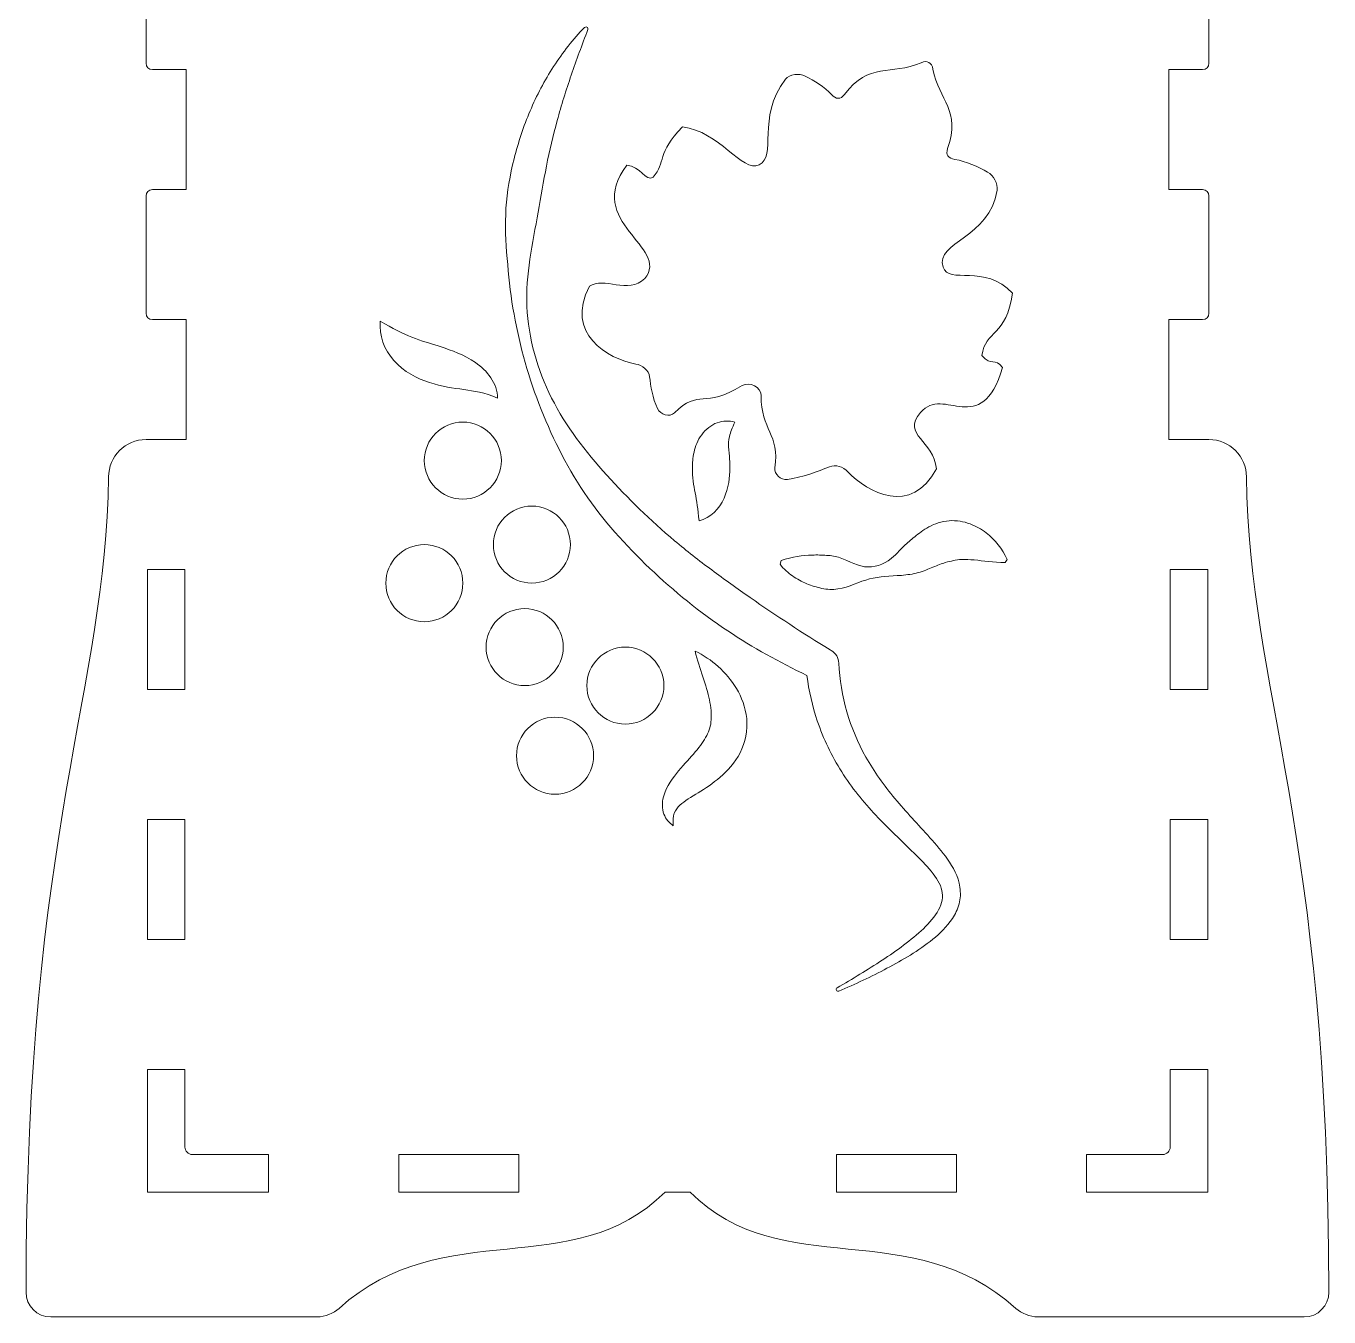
# Model space of a CAD drawing. Header units: inches. Extents: x 110 to 390, y -364 to 80.
# Drawn here: x 110 to 214.2, y -363.8 to -260.5 of the extents above; entities that cross this region are included whole.
import ezdxf

# ---------------------------------------------------------------- set-up
doc = ezdxf.new("R2010")
doc.units = ezdxf.units.IN
doc.header["$MEASUREMENT"] = 0
doc.layers.add('design3', color=7, linetype='Continuous')

# ---------------------------------------------------------------- blocks, each defined once
blk = doc.blocks.new('block 5')
at = {"layer": 'design3', "color": 1, "lineweight": 9}
for points in [[(122.7, -313.61), (119.7, -313.61), (119.7, -304.01), (122.7, -304.01), (122.7, -313.61)], [(201.5, -313.61), (204.5, -313.61), (204.5, -304.01), (201.5, -304.01), (201.5, -313.61)], [(122.7, -333.61), (119.7, -333.61), (119.7, -324.01), (122.7, -324.01), (122.7, -333.61)], [(201.5, -333.61), (204.5, -333.61), (204.5, -324.01), (201.5, -324.01), (201.5, -333.61)], [(139.8, -350.81), (139.8, -353.81), (149.4, -353.81), (149.4, -350.81), (139.8, -350.81)], [(184.4, -350.81), (184.4, -353.81), (174.8, -353.81), (174.8, -350.81), (184.4, -350.81)]]:
    blk.add_lwpolyline(points, dxfattribs=at)
for points in [[(119.7, -353.81), (119.7, -353.81), (119.7, -344.01), (119.7, -344.01), (119.7, -344.01), (122.7, -344.01), (122.7, -344.01), (122.7, -344.01), (122.7, -350.21), (122.7, -350.21), (122.7, -350.54), (122.97, -350.81), (123.3, -350.81), (123.3, -350.81), (129.4, -350.81), (129.4, -350.81), (129.4, -350.81), (129.4, -353.81), (129.4, -353.81), (129.4, -353.81), (119.7, -353.81), (119.7, -353.81)], [(204.5, -353.81), (204.5, -353.81), (204.5, -344.01), (204.5, -344.01), (204.5, -344.01), (201.5, -344.01), (201.5, -344.01), (201.5, -344.01), (201.5, -350.21), (201.5, -350.21), (201.5, -350.54), (201.23, -350.81), (200.9, -350.81), (200.9, -350.81), (194.8, -350.81), (194.8, -350.81), (194.8, -350.81), (194.8, -353.81), (194.8, -353.81), (194.8, -353.81), (204.5, -353.81), (204.5, -353.81)]]:
    blk.add_open_spline(points, degree=3, knots=[0, 0, 0, 0, 1, 1, 1, 2, 2, 2, 3, 3, 3, 4, 4, 4, 5, 5, 5, 6, 6, 6, 7, 7, 7, 7], dxfattribs=at)
blk = doc.blocks.new('block 3')
at = {"layer": 'design3', "color": 1, "lineweight": 9}
blk.add_open_spline([(161.1, -353.81), (153.75, -361.16), (143.45, -355.52), (135.03, -363.12), (134.62, -363.49), (133.86, -363.81), (133.31, -363.81), (133.31, -363.81), (111.99, -363.81), (111.99, -363.81), (110.88, -363.81), (110, -362.91), (110, -361.81), (110, -324.54), (116.37, -313.79), (116.6, -296.6), (116.6, -294.95), (117.94, -293.6), (119.6, -293.6), (119.6, -293.6), (122.8, -293.6), (122.8, -293.6), (122.8, -293.6), (122.8, -284), (122.8, -284), (122.8, -284), (120.1, -284), (120.1, -284), (119.82, -284), (119.6, -283.78), (119.6, -283.5), (119.6, -283.5), (119.6, -274.1), (119.6, -274.1), (119.6, -273.83), (119.82, -273.6), (120.1, -273.6), (120.1, -273.6), (122.8, -273.6), (122.8, -273.6), (122.8, -273.6), (122.8, -264), (122.8, -264), (122.8, -264), (120.1, -264), (120.1, -264), (119.82, -264), (119.6, -263.78), (119.6, -263.5), (119.6, -263.5), (119.6, -254.1), (119.6, -254.1), (119.6, -253.83), (119.82, -253.6), (120.1, -253.6), (120.1, -253.6), (122.8, -253.6), (122.8, -253.6), (122.8, -253.6), (122.8, -244), (122.8, -244), (122.8, -244), (120.1, -244), (120.1, -244), (119.82, -244), (119.6, -243.78), (119.6, -243.5), (119.6, -243.5), (119.6, -234.1), (119.6, -234.1), (119.6, -233.83), (119.82, -233.6), (120.1, -233.6), (120.1, -233.6), (122.8, -233.6), (122.8, -233.6), (122.8, -233.6), (122.8, -224), (122.8, -224), (122.8, -224), (120.1, -224), (120.1, -224), (119.82, -224), (119.6, -223.78), (119.6, -223.5), (119.6, -223.5), (119.6, -214.1), (119.6, -214.1), (119.6, -213.83), (119.82, -213.6), (120.1, -213.6), (120.1, -213.6), (122.8, -213.6), (122.8, -213.6), (122.8, -213.6), (122.8, -204), (122.8, -204), (122.8, -204), (120.1, -204), (120.1, -204), (119.82, -204), (119.6, -203.78), (119.6, -203.5), (119.6, -203.5), (119.6, -194.1), (119.6, -194.1), (119.6, -193.83), (119.82, -193.6), (120.1, -193.6), (120.1, -193.6), (122.8, -193.6), (122.8, -193.6), (122.8, -193.6), (122.8, -184), (122.8, -184), (122.8, -184), (120.1, -184), (120.1, -184), (119.82, -184), (119.6, -183.78), (119.6, -183.5), (119.6, -183.5), (119.6, -174.1), (119.6, -174.1), (119.6, -173.83), (119.82, -173.6), (120.1, -173.6), (120.1, -173.6), (122.8, -173.6), (122.8, -173.6), (122.8, -173.6), (122.8, -164), (122.8, -164), (122.8, -164), (120.1, -164), (120.1, -164), (119.82, -164), (119.6, -163.78), (119.6, -163.5), (119.6, -163.5), (119.6, -154.1), (119.6, -154.1), (119.6, -153.83), (119.82, -153.6), (120.1, -153.6), (120.1, -153.6), (122.8, -153.6), (122.8, -153.6), (122.8, -153.6), (122.8, -144), (122.8, -144), (122.8, -144), (120.1, -144), (120.1, -144), (119.82, -144), (119.6, -143.78), (119.6, -143.5), (119.6, -143.5), (119.6, -134.1), (119.6, -134.1), (119.6, -133.83), (119.82, -133.6), (120.1, -133.6), (120.1, -133.6), (122.8, -133.6), (122.8, -133.6), (122.8, -133.6), (122.8, -124), (122.8, -124), (122.8, -124), (120.1, -124), (120.1, -124), (119.82, -124), (119.6, -123.78), (119.6, -123.5), (119.6, -123.5), (119.6, -114.1), (119.6, -114.1), (119.6, -113.83), (119.82, -113.6), (120.1, -113.6), (120.1, -113.6), (122.8, -113.6), (122.8, -113.6), (122.8, -113.6), (122.8, -104), (122.8, -104), (122.8, -104), (120.1, -104), (120.1, -104), (119.82, -104), (119.6, -103.78), (119.6, -103.5), (119.6, -103.5), (119.6, -94.1), (119.6, -94.1), (119.6, -93.83), (119.82, -93.6), (120.1, -93.6), (120.1, -93.6), (122.8, -93.6), (122.8, -93.6), (122.8, -93.6), (122.8, -84), (122.8, -84), (122.8, -84), (120.1, -84), (120.1, -84), (119.82, -84), (119.6, -83.78), (119.6, -83.5), (119.6, -83.5), (119.6, -74.1), (119.6, -74.1), (119.6, -73.83), (119.82, -73.6), (120.1, -73.6), (120.1, -73.6), (122.8, -73.6), (122.8, -73.6), (122.8, -73.6), (122.8, -64), (122.8, -64), (122.8, -64), (120.1, -64), (120.1, -64), (119.82, -64), (119.6, -63.78), (119.6, -63.5), (119.6, -63.5), (119.6, -54.1), (119.6, -54.1), (119.6, -53.83), (119.82, -53.6), (120.1, -53.6), (120.1, -53.6), (122.8, -53.6), (122.8, -53.6), (122.8, -53.6), (122.8, 14.41), (122.8, 14.41), (122.8, 27.99), (112.03, 32.14), (112.03, 50.56), (112.03, 52.85), (113.88, 54.7), (116.16, 54.7), (117.66, 54.7), (118.98, 53.89), (119.7, 52.7), (119.7, 52.7), (122.7, 52.7), (122.7, 52.7), (134.97, 54.05), (135.75, 61.6), (141.29, 68.87), (145.77, 75.58), (153.42, 80), (162.1, 80), (170.78, 80), (178.42, 75.58), (182.9, 68.87), (188.45, 61.6), (189.22, 54.05), (201.5, 52.7), (201.5, 52.7), (204.5, 52.7), (204.5, 52.7), (205.22, 53.89), (206.53, 54.7), (208.03, 54.7), (210.32, 54.7), (212.17, 52.85), (212.17, 50.56), (212.17, 32.14), (201.4, 27.99), (201.4, 14.41), (201.4, 14.41), (201.4, -53.6), (201.4, -53.6), (201.4, -53.6), (204.09, -53.6), (204.09, -53.6), (204.37, -53.6), (204.59, -53.83), (204.59, -54.1), (204.59, -54.1), (204.59, -63.5), (204.59, -63.5), (204.59, -63.78), (204.37, -64), (204.09, -64), (204.09, -64), (201.4, -64), (201.4, -64), (201.4, -64), (201.4, -73.6), (201.4, -73.6), (201.4, -73.6), (204.09, -73.6), (204.09, -73.6), (204.37, -73.6), (204.59, -73.83), (204.59, -74.1), (204.59, -74.1), (204.59, -83.5), (204.59, -83.5), (204.59, -83.78), (204.37, -84), (204.09, -84), (204.09, -84), (201.4, -84), (201.4, -84), (201.4, -84), (201.4, -93.6), (201.4, -93.6), (201.4, -93.6), (204.09, -93.6), (204.09, -93.6), (204.37, -93.6), (204.59, -93.83), (204.59, -94.1), (204.59, -94.1), (204.59, -103.5), (204.59, -103.5), (204.59, -103.78), (204.37, -104), (204.09, -104), (204.09, -104), (201.4, -104), (201.4, -104), (201.4, -104), (201.4, -113.6), (201.4, -113.6), (201.4, -113.6), (204.09, -113.6), (204.09, -113.6), (204.37, -113.6), (204.59, -113.83), (204.59, -114.1), (204.59, -114.1), (204.59, -123.5), (204.59, -123.5), (204.59, -123.78), (204.37, -124), (204.09, -124), (204.09, -124), (201.4, -124), (201.4, -124), (201.4, -124), (201.4, -133.6), (201.4, -133.6), (201.4, -133.6), (204.09, -133.6), (204.09, -133.6), (204.37, -133.6), (204.59, -133.83), (204.59, -134.1), (204.59, -134.1), (204.59, -143.5), (204.59, -143.5), (204.59, -143.78), (204.37, -144), (204.09, -144), (204.09, -144), (201.4, -144), (201.4, -144), (201.4, -144), (201.4, -153.6), (201.4, -153.6), (201.4, -153.6), (204.09, -153.6), (204.09, -153.6), (204.37, -153.6), (204.59, -153.83), (204.59, -154.1), (204.59, -154.1), (204.59, -163.5), (204.59, -163.5), (204.59, -163.78), (204.37, -164), (204.09, -164), (204.09, -164), (201.4, -164), (201.4, -164), (201.4, -164), (201.4, -173.6), (201.4, -173.6), (201.4, -173.6), (204.09, -173.6), (204.09, -173.6), (204.37, -173.6), (204.59, -173.83), (204.59, -174.1), (204.59, -174.1), (204.59, -183.5), (204.59, -183.5), (204.59, -183.78), (204.37, -184), (204.09, -184), (204.09, -184), (201.4, -184), (201.4, -184), (201.4, -184), (201.4, -193.6), (201.4, -193.6), (201.4, -193.6), (204.09, -193.6), (204.09, -193.6), (204.37, -193.6), (204.59, -193.83), (204.59, -194.1), (204.59, -194.1), (204.59, -203.5), (204.59, -203.5), (204.59, -203.78), (204.37, -204), (204.09, -204), (204.09, -204), (201.4, -204), (201.4, -204), (201.4, -204), (201.4, -213.6), (201.4, -213.6), (201.4, -213.6), (204.09, -213.6), (204.09, -213.6), (204.37, -213.6), (204.59, -213.83), (204.59, -214.1), (204.59, -214.1), (204.59, -223.5), (204.59, -223.5), (204.59, -223.78), (204.37, -224), (204.09, -224), (204.09, -224), (201.4, -224), (201.4, -224), (201.4, -224), (201.4, -233.6), (201.4, -233.6), (201.4, -233.6), (204.09, -233.6), (204.09, -233.6), (204.37, -233.6), (204.59, -233.83), (204.59, -234.1), (204.59, -234.1), (204.59, -243.5), (204.59, -243.5), (204.59, -243.78), (204.37, -244), (204.09, -244), (204.09, -244), (201.4, -244), (201.4, -244), (201.4, -244), (201.4, -253.6), (201.4, -253.6), (201.4, -253.6), (204.09, -253.6), (204.09, -253.6), (204.37, -253.6), (204.59, -253.83), (204.59, -254.1), (204.59, -254.1), (204.59, -263.5), (204.59, -263.5), (204.59, -263.78), (204.37, -264), (204.09, -264), (204.09, -264), (201.4, -264), (201.4, -264), (201.4, -264), (201.4, -273.6), (201.4, -273.6), (201.4, -273.6), (204.09, -273.6), (204.09, -273.6), (204.37, -273.6), (204.59, -273.83), (204.59, -274.1), (204.59, -274.1), (204.59, -283.5), (204.59, -283.5), (204.59, -283.78), (204.37, -284), (204.09, -284), (204.09, -284), (201.4, -284), (201.4, -284), (201.4, -284), (201.4, -293.6), (201.4, -293.6), (201.4, -293.6), (204.6, -293.6), (204.6, -293.6), (206.25, -293.6), (207.6, -294.95), (207.6, -296.6), (207.82, -313.79), (214.19, -324.54), (214.19, -361.81), (214.19, -362.91), (213.31, -363.81), (212.21, -363.81), (212.21, -363.81), (190.89, -363.81), (190.89, -363.81), (190.33, -363.81), (189.57, -363.49), (189.16, -363.12), (180.75, -355.52), (170.45, -361.16), (163.1, -353.81), (163.1, -353.81), (161.1, -353.81), (161.1, -353.81)], degree=3, knots=[0, 0, 0, 0, 1, 1, 1, 2, 2, 2, 3, 3, 3, 4, 4, 4, 5, 5, 5, 6, 6, 6, 7, 7, 7, 8, 8, 8, 9, 9, 9, 10, 10, 10, 11, 11, 11, 12, 12, 12, 13, 13, 13, 14, 14, 14, 15, 15, 15, 16, 16, 16, 17, 17, 17, 18, 18, 18, 19, 19, 19, 20, 20, 20, 21, 21, 21, 22, 22, 22, 23, 23, 23, 24, 24, 24, 25, 25, 25, 26, 26, 26, 27, 27, 27, 28, 28, 28, 29, 29, 29, 30, 30, 30, 31, 31, 31, 32, 32, 32, 33, 33, 33, 34, 34, 34, 35, 35, 35, 36, 36, 36, 37, 37, 37, 38, 38, 38, 39, 39, 39, 40, 40, 40, 41, 41, 41, 42, 42, 42, 43, 43, 43, 44, 44, 44, 45, 45, 45, 46, 46, 46, 47, 47, 47, 48, 48, 48, 49, 49, 49, 50, 50, 50, 51, 51, 51, 52, 52, 52, 53, 53, 53, 54, 54, 54, 55, 55, 55, 56, 56, 56, 57, 57, 57, 58, 58, 58, 59, 59, 59, 60, 60, 60, 61, 61, 61, 62, 62, 62, 63, 63, 63, 64, 64, 64, 65, 65, 65, 66, 66, 66, 67, 67, 67, 68, 68, 68, 69, 69, 69, 70, 70, 70, 71, 71, 71, 72, 72, 72, 73, 73, 73, 74, 74, 74, 75, 75, 75, 76, 76, 76, 77, 77, 77, 78, 78, 78, 79, 79, 79, 80, 80, 80, 81, 81, 81, 82, 82, 82, 83, 83, 83, 84, 84, 84, 85, 85, 85, 86, 86, 86, 87, 87, 87, 88, 88, 88, 89, 89, 89, 90, 90, 90, 91, 91, 91, 92, 92, 92, 93, 93, 93, 94, 94, 94, 95, 95, 95, 96, 96, 96, 97, 97, 97, 98, 98, 98, 99, 99, 99, 100, 100, 100, 101, 101, 101, 102, 102, 102, 103, 103, 103, 104, 104, 104, 105, 105, 105, 106, 106, 106, 107, 107, 107, 108, 108, 108, 109, 109, 109, 110, 110, 110, 111, 111, 111, 112, 112, 112, 113, 113, 113, 114, 114, 114, 115, 115, 115, 116, 116, 116, 117, 117, 117, 118, 118, 118, 119, 119, 119, 120, 120, 120, 121, 121, 121, 122, 122, 122, 123, 123, 123, 124, 124, 124, 125, 125, 125, 126, 126, 126, 127, 127, 127, 128, 128, 128, 129, 129, 129, 130, 130, 130, 131, 131, 131, 132, 132, 132, 133, 133, 133, 134, 134, 134, 135, 135, 135, 136, 136, 136, 137, 137, 137, 138, 138, 138, 139, 139, 139, 140, 140, 140, 141, 141, 141, 142, 142, 142, 143, 143, 143, 144, 144, 144, 145, 145, 145, 146, 146, 146, 147, 147, 147, 148, 148, 148, 149, 149, 149, 150, 150, 150, 151, 151, 151, 152, 152, 152, 153, 153, 153, 154, 154, 154, 155, 155, 155, 156, 156, 156, 157, 157, 157, 158, 158, 158, 159, 159, 159, 160, 160, 160, 161, 161, 161, 162, 162, 162, 163, 163, 163, 164, 164, 164, 165, 165, 165, 166, 166, 166, 167, 167, 167, 168, 168, 168, 169, 169, 169, 170, 170, 170, 171, 171, 171, 172, 172, 172, 173, 173, 173, 173], dxfattribs=at)
at = {"layer": 'design3'}
blk.add_blockref('block 5', (0, 0), dxfattribs=at)
blk = doc.blocks.new('block 6')
at = {"layer": 'design3', "color": 1, "lineweight": 9}
for points, knots in [([(183.69, -327.18), (183.25, -326.55), (182.77, -326), (182.29, -325.46), (181.33, -324.39), (180.36, -323.39), (179.49, -322.33), (178.61, -321.28), (177.83, -320.17), (177.17, -319.02), (175.85, -316.71), (175.13, -314.13), (175, -311.49), (174.98, -311.09), (174.76, -310.69), (174.39, -310.47), (174.39, -310.47), (174.3, -310.42), (174.3, -310.42), (172.11, -309.11), (170, -307.69), (167.91, -306.25), (167.39, -305.89), (166.88, -305.53), (166.37, -305.15), (165.85, -304.79), (165.34, -304.41), (164.84, -304.04), (163.82, -303.29), (162.83, -302.51), (161.86, -301.7), (159.92, -300.09), (158.14, -298.31), (156.44, -296.45), (154.75, -294.58), (153.18, -292.56), (152.03, -290.28), (150.88, -288.01), (150.17, -285.5), (150.06, -282.96), (150.01, -281.69), (150.1, -280.44), (150.3, -279.16), (150.49, -277.9), (150.73, -276.65), (150.95, -275.41), (151.17, -274.17), (151.37, -272.94), (151.62, -271.72), (151.86, -270.49), (152.15, -269.28), (152.48, -268.07), (152.81, -266.86), (153.19, -265.65), (153.6, -264.44), (154.01, -263.23), (154.47, -262.03), (154.93, -260.79), (154.95, -260.73), (154.94, -260.67), (154.89, -260.63), (154.83, -260.57), (154.74, -260.57), (154.68, -260.63), (154.68, -260.63), (154.67, -260.63), (154.67, -260.63), (153.74, -261.57), (152.92, -262.63), (152.19, -263.76), (151.46, -264.88), (150.84, -266.07), (150.31, -267.31), (149.78, -268.54), (149.37, -269.83), (149.03, -271.13), (148.7, -272.44), (148.47, -273.77), (148.38, -275.1), (148.3, -276.44), (148.35, -277.79), (148.47, -279.11), (148.6, -280.43), (148.71, -281.77), (148.94, -283.08), (149.38, -285.71), (150.07, -288.26), (151.01, -290.73), (151.96, -293.2), (153.15, -295.62), (154.64, -297.85), (156.13, -300.08), (157.96, -302.06), (159.88, -303.91), (161.82, -305.74), (163.89, -307.44), (166.11, -308.91), (168.13, -310.26), (170.26, -311.42), (172.44, -312.48), (172.61, -313.71), (172.88, -314.93), (173.28, -316.12), (173.76, -317.55), (174.43, -318.92), (175.23, -320.19), (176.03, -321.45), (176.97, -322.61), (177.97, -323.67), (178.96, -324.73), (180.02, -325.71), (181.01, -326.68), (181.51, -327.16), (181.99, -327.65), (182.39, -328.15), (182.8, -328.65), (183.13, -329.17), (183.24, -329.68), (183.36, -330.19), (183.26, -330.71), (182.97, -331.24), (182.68, -331.77), (182.24, -332.28), (181.76, -332.74), (180.78, -333.67), (179.63, -334.49), (178.47, -335.26), (177.29, -336.03), (176.09, -336.76), (174.86, -337.47), (174.8, -337.51), (174.77, -337.59), (174.8, -337.66), (174.83, -337.73), (174.92, -337.77), (175, -337.74), (176.3, -337.17), (177.59, -336.58), (178.85, -335.91), (180.11, -335.24), (181.35, -334.52), (182.51, -333.59), (183.08, -333.12), (183.63, -332.6), (184.09, -331.92), (184.31, -331.58), (184.5, -331.19), (184.61, -330.76), (184.73, -330.33), (184.75, -329.87), (184.68, -329.43), (184.55, -328.54), (184.12, -327.81), (183.69, -327.18)], [0, 0, 0, 0, 1, 1, 1, 2, 2, 2, 3, 3, 3, 4, 4, 4, 5, 5, 5, 6, 6, 6, 7, 7, 7, 8, 8, 8, 9, 9, 9, 10, 10, 10, 11, 11, 11, 12, 12, 12, 13, 13, 13, 14, 14, 14, 15, 15, 15, 16, 16, 16, 17, 17, 17, 18, 18, 18, 19, 19, 19, 20, 20, 20, 21, 21, 21, 22, 22, 22, 23, 23, 23, 24, 24, 24, 25, 25, 25, 26, 26, 26, 27, 27, 27, 28, 28, 28, 29, 29, 29, 30, 30, 30, 31, 31, 31, 32, 32, 32, 33, 33, 33, 34, 34, 34, 35, 35, 35, 36, 36, 36, 37, 37, 37, 38, 38, 38, 39, 39, 39, 40, 40, 40, 41, 41, 41, 42, 42, 42, 43, 43, 43, 44, 44, 44, 45, 45, 45, 46, 46, 46, 47, 47, 47, 48, 48, 48, 49, 49, 49, 50, 50, 50, 51, 51, 51, 51]), ([(183.33, -279.8), (182.74, -277.76), (187.07, -277.49), (187.66, -273.66), (187.74, -273.14), (187.37, -272.46), (186.9, -272.2), (186.17, -271.8), (185.14, -271.33), (184.28, -271.19), (183.76, -271.1), (183.52, -270.82), (183.7, -270.32), (184.8, -267.24), (183, -266.53), (182.53, -263.96), (182.43, -263.43), (182.07, -263.24), (181.58, -263.45), (179.17, -264.51), (177.4, -263.35), (175.45, -265.99), (175.14, -266.42), (174.78, -266.38), (174.41, -266), (173.86, -265.41), (173.01, -264.88), (172.32, -264.52), (171.85, -264.28), (171.05, -264.35), (170.73, -264.77), (168.37, -267.91), (170.1, -270.93), (168.62, -271.63), (167.27, -272.27), (165.45, -268.91), (162.49, -268.59), (160.42, -270.7), (161.2, -271.44), (160.14, -272.6), (159.57, -273.01), (159.12, -271.7), (158.05, -271.66), (154.56, -276.24), (161.56, -278.17), (159.48, -280.73), (158.15, -282.03), (156.18, -280.52), (155.06, -281.34), (153.06, -285.13), (156.52, -287.15), (158.76, -287.56), (159.28, -287.66), (159.8, -288.05), (159.87, -288.58), (159.96, -289.31), (160.09, -290.28), (160.5, -291.13), (160.73, -291.61), (161.48, -291.85), (161.85, -291.47), (163.83, -289.5), (164.23, -291.17), (167.26, -289.29), (167.85, -288.92), (168.8, -289.42), (168.79, -290.11), (168.75, -292.82), (170.3, -293.2), (169.89, -295.86), (169.81, -296.39), (170.36, -296.86), (170.89, -296.79), (172.06, -296.64), (173.36, -296.14), (174.24, -295.78), (174.73, -295.57), (175.36, -295.79), (175.72, -296.18), (177.29, -297.85), (180.8, -299.74), (182.8, -295.95), (182.62, -293.68), (180, -293.26), (181.53, -291.44), (183.4, -289.21), (186.34, -293.63), (188.1, -287.84), (187.47, -286.98), (187.22, -287.81), (186.44, -286.87), (186.7, -284.87), (188.43, -285.33), (188.88, -281.9), (186.69, -279.48), (183.76, -281.25), (183.33, -279.8)], [0, 0, 0, 0, 1, 1, 1, 2, 2, 2, 3, 3, 3, 4, 4, 4, 5, 5, 5, 6, 6, 6, 7, 7, 7, 8, 8, 8, 9, 9, 9, 10, 10, 10, 11, 11, 11, 12, 12, 12, 13, 13, 13, 14, 14, 14, 15, 15, 15, 16, 16, 16, 17, 17, 17, 18, 18, 18, 19, 19, 19, 20, 20, 20, 21, 21, 21, 22, 22, 22, 23, 23, 23, 24, 24, 24, 25, 25, 25, 26, 26, 26, 27, 27, 27, 28, 28, 28, 29, 29, 29, 30, 30, 30, 31, 31, 31, 32, 32, 32, 32]), ([(142.26, -289.05), (143.26, -289.36), (144.17, -289.49), (145, -289.6), (145.85, -289.72), (146.64, -289.84), (147.71, -290.29), (147.71, -289.71), (147.49, -289.15), (147.17, -288.66), (146.84, -288.17), (146.4, -287.77), (145.94, -287.44), (145, -286.8), (144.02, -286.47), (143.19, -286.19), (142.34, -285.92), (141.61, -285.71), (140.86, -285.42), (140.1, -285.13), (139.33, -284.7), (138.33, -284.13), (138.2, -285.27), (138.64, -286.4), (139.42, -287.29), (140.2, -288.18), (141.28, -288.73), (142.26, -289.05)], [0, 0, 0, 0, 1, 1, 1, 2, 2, 2, 3, 3, 3, 4, 4, 4, 5, 5, 5, 6, 6, 6, 7, 7, 7, 8, 8, 8, 9, 9, 9, 9]), ([(148.01, -295.29), (148.01, -293.59), (146.63, -292.21), (144.93, -292.21), (143.23, -292.21), (141.85, -293.59), (141.85, -295.29), (141.85, -296.99), (143.23, -298.37), (144.93, -298.37), (146.63, -298.37), (148.01, -296.99), (148.01, -295.29)], [0, 0, 0, 0, 1, 1, 1, 2, 2, 2, 3, 3, 3, 4, 4, 4, 4]), ([(166.68, -292.21), (166.21, -292.08), (165.74, -292.1), (165.27, -292.26), (164.8, -292.43), (164.35, -292.78), (164.03, -293.22), (163.71, -293.66), (163.52, -294.16), (163.42, -294.61), (163.32, -295.07), (163.29, -295.49), (163.29, -295.87), (163.29, -296.64), (163.39, -297.25), (163.51, -297.87), (163.62, -298.5), (163.73, -299.15), (163.82, -300.12), (164.76, -299.88), (165.44, -299.13), (165.82, -298.3), (166.2, -297.47), (166.28, -296.59), (166.29, -295.88), (166.29, -295.53), (166.27, -295.2), (166.25, -294.93), (166.25, -294.93), (166.18, -294.18), (166.18, -294.18), (166.17, -293.95), (166.17, -293.69), (166.25, -293.36), (166.33, -293.03), (166.49, -292.67), (166.68, -292.21)], [0, 0, 0, 0, 1, 1, 1, 2, 2, 2, 3, 3, 3, 4, 4, 4, 5, 5, 5, 6, 6, 6, 7, 7, 7, 8, 8, 8, 9, 9, 9, 10, 10, 10, 11, 11, 11, 12, 12, 12, 12]), ([(150.45, -305.09), (152.15, -305.09), (153.53, -303.71), (153.53, -302.01), (153.53, -300.31), (152.15, -298.93), (150.45, -298.93), (148.75, -298.93), (147.37, -300.31), (147.37, -302.01), (147.37, -303.71), (148.75, -305.09), (150.45, -305.09)], [0, 0, 0, 0, 1, 1, 1, 2, 2, 2, 3, 3, 3, 4, 4, 4, 4]), ([(186.78, -301.06), (186.41, -300.78), (185.98, -300.53), (185.49, -300.35), (185, -300.16), (184.41, -300.06), (183.82, -300.1), (183.22, -300.14), (182.65, -300.34), (182.2, -300.59), (181.75, -300.84), (181.39, -301.12), (181.07, -301.38), (180.75, -301.64), (180.46, -301.87), (180.2, -302.13), (179.93, -302.4), (179.68, -302.68), (179.4, -302.94), (178.84, -303.48), (178.1, -303.81), (177.34, -303.8), (176.57, -303.8), (175.81, -303.31), (175.11, -303.07), (174.75, -302.94), (174.39, -302.89), (174.02, -302.87), (173.64, -302.84), (173.27, -302.83), (172.88, -302.85), (172.1, -302.88), (171.29, -302.96), (170.38, -303.29), (170.38, -303.29), (170.3, -303.58), (170.3, -303.58), (170.6, -303.97), (170.95, -304.27), (171.3, -304.52), (171.66, -304.77), (172.04, -304.98), (172.43, -305.14), (172.82, -305.3), (173.23, -305.43), (173.65, -305.51), (174.06, -305.6), (174.49, -305.64), (174.93, -305.56), (175.8, -305.43), (176.65, -304.95), (177.45, -304.76), (178.26, -304.56), (179.09, -304.52), (180.01, -304.47), (180.46, -304.43), (180.92, -304.37), (181.35, -304.25), (181.79, -304.14), (182.17, -303.96), (182.53, -303.81), (182.9, -303.66), (183.23, -303.53), (183.5, -303.45), (183.77, -303.38), (183.97, -303.33), (184.16, -303.29), (184.36, -303.25), (184.58, -303.21), (184.86, -303.2), (185.14, -303.19), (185.47, -303.2), (185.83, -303.24), (186.55, -303.3), (187.35, -303.43), (188.29, -303.45), (188.29, -303.45), (188.46, -303.2), (188.46, -303.2), (188.07, -302.33), (187.51, -301.64), (186.78, -301.06)], [0, 0, 0, 0, 1, 1, 1, 2, 2, 2, 3, 3, 3, 4, 4, 4, 5, 5, 5, 6, 6, 6, 7, 7, 7, 8, 8, 8, 9, 9, 9, 10, 10, 10, 11, 11, 11, 12, 12, 12, 13, 13, 13, 14, 14, 14, 15, 15, 15, 16, 16, 16, 17, 17, 17, 18, 18, 18, 19, 19, 19, 20, 20, 20, 21, 21, 21, 22, 22, 22, 23, 23, 23, 24, 24, 24, 25, 25, 25, 26, 26, 26, 27, 27, 27, 27]), ([(141.85, -302.01), (140.15, -302.01), (138.77, -303.39), (138.77, -305.09), (138.77, -306.8), (140.15, -308.18), (141.85, -308.18), (143.55, -308.18), (144.93, -306.8), (144.93, -305.09), (144.93, -303.39), (143.55, -302.01), (141.85, -302.01)], [0, 0, 0, 0, 1, 1, 1, 2, 2, 2, 3, 3, 3, 4, 4, 4, 4]), ([(152.96, -310.21), (152.96, -308.51), (151.58, -307.13), (149.88, -307.13), (148.17, -307.13), (146.79, -308.51), (146.79, -310.21), (146.79, -311.91), (148.17, -313.29), (149.88, -313.29), (151.58, -313.29), (152.96, -311.91), (152.96, -310.21)], [0, 0, 0, 0, 1, 1, 1, 2, 2, 2, 3, 3, 3, 4, 4, 4, 4]), ([(157.93, -310.21), (156.23, -310.21), (154.85, -311.59), (154.85, -313.29), (154.85, -314.99), (156.23, -316.37), (157.93, -316.37), (159.63, -316.37), (161.01, -314.99), (161.01, -313.29), (161.01, -311.59), (159.63, -310.21), (157.93, -310.21)], [0, 0, 0, 0, 1, 1, 1, 2, 2, 2, 3, 3, 3, 4, 4, 4, 4]), ([(166.82, -313.53), (166.4, -312.84), (165.91, -312.27), (165.35, -311.77), (164.79, -311.27), (164.19, -310.85), (163.5, -310.53), (163.89, -311.98), (164.4, -313.25), (164.65, -314.44), (164.77, -315.02), (164.83, -315.57), (164.79, -316.03), (164.76, -316.5), (164.64, -316.88), (164.43, -317.29), (164.22, -317.7), (163.91, -318.13), (163.52, -318.59), (163.13, -319.06), (162.66, -319.53), (162.19, -320.1), (161.74, -320.67), (161.22, -321.31), (160.97, -322.2), (160.85, -322.65), (160.85, -323.15), (161.01, -323.57), (161.16, -323.98), (161.44, -324.29), (161.75, -324.5), (161.72, -324.12), (161.75, -323.77), (161.84, -323.5), (161.94, -323.22), (162.1, -323.03), (162.29, -322.86), (162.67, -322.52), (163.2, -322.21), (163.76, -321.86), (164.32, -321.52), (164.92, -321.12), (165.51, -320.62), (166.09, -320.11), (166.69, -319.48), (167.1, -318.66), (167.53, -317.84), (167.72, -316.84), (167.63, -315.93), (167.54, -315.01), (167.22, -314.21), (166.82, -313.53)], [0, 0, 0, 0, 1, 1, 1, 2, 2, 2, 3, 3, 3, 4, 4, 4, 5, 5, 5, 6, 6, 6, 7, 7, 7, 8, 8, 8, 9, 9, 9, 10, 10, 10, 11, 11, 11, 12, 12, 12, 13, 13, 13, 14, 14, 14, 15, 15, 15, 16, 16, 16, 17, 17, 17, 17]), ([(152.3, -315.82), (150.6, -315.82), (149.22, -317.2), (149.22, -318.9), (149.22, -320.6), (150.6, -321.98), (152.3, -321.98), (154.01, -321.98), (155.39, -320.6), (155.39, -318.9), (155.39, -317.2), (154.01, -315.82), (152.3, -315.82)], [0, 0, 0, 0, 1, 1, 1, 2, 2, 2, 3, 3, 3, 4, 4, 4, 4])]:
    blk.add_open_spline(points, degree=3, knots=knots, dxfattribs=at)
blk = doc.blocks.new('block 2')
at = {"layer": 'design3'}
for name in ['block 3', 'block 6']:
    blk.add_blockref(name, (0, 0), dxfattribs=at)

msp = doc.modelspace()

# ---------------------------------------------------------------- block references
at = {"layer": 'design3'}
msp.add_blockref('block 2', (0, 0), dxfattribs=at)

doc.saveas('drawing.dxf')
